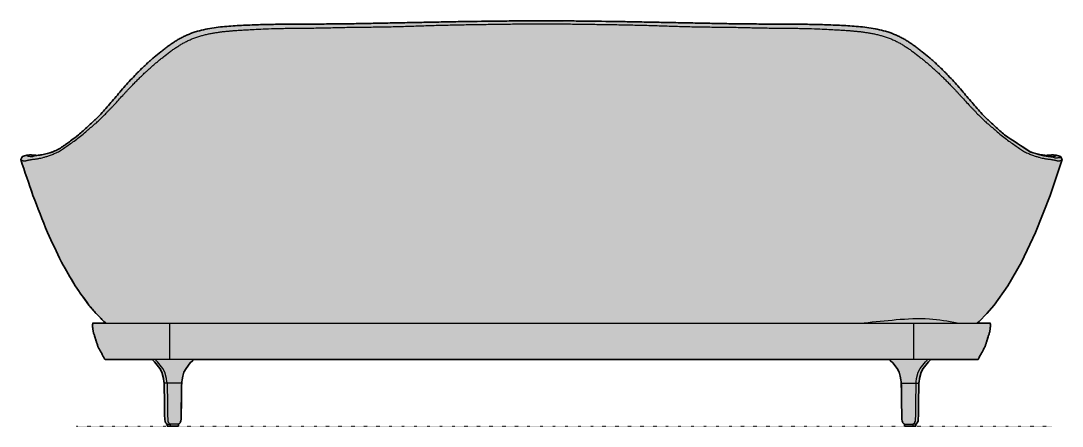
# Model space of a CAD drawing. Header units: millimetres. Extents: x -121 to 4952, y -1411 to 879.
# Drawn here: x -121 to 2139, y -1411 to -532 of the extents above; entities that cross this region are included whole.
import ezdxf

# ---------------------------------------------------------------- set-up
doc = ezdxf.new("R2010")
doc.units = ezdxf.units.MM
doc.linetypes.add('Dots', pattern=[1, 0, -1])
doc.layers.add('Blocks', color=7, linetype='Continuous')
doc.layers.add('Blocks$Fill', color=7, linetype='Continuous', true_color=0xffffff)
for name, color, linetype, lineweight, true_color in [('Blocks$Inner', 7, 'Continuous', 25, 0x007f00), ('Blocks$Outline', 7, 'Continuous', 35, 0xff3f3f), ('Groud', 7, 'Dots', 25, 0x243775)]:
    doc.layers.add(name, color=color, linetype=linetype, lineweight=lineweight, true_color=true_color)

# ---------------------------------------------------------------- blocks, each defined once
blk = doc.blocks.new('Favn Sofa Back')
at = {"layer": 'Blocks$Fill'}
blk.add_hatch(color=256, dxfattribs=at).paths.add_polyline_path([(196.7, 4.2), (196.7, 0), (203.2, 0), (212.2, 0), (221.1, 0), (221.1, 4.2), (221.1, 4.2), (220.9, 4.2), (222.6, 5.1), (223.9, 6.3), (224.9, 7.7), (225.7, 9.5), (226.7, 14.1), (227.2, 29.9), (228, 93.2), (227.9, 93.2), (227.1, 93.2), (227.6, 93.6), (228, 94.2), (228.6, 96.1), (228.9, 100.4), (230.3, 108.4), (233, 116.9), (237.4, 125.1), (246.4, 136.9), (251.4, 141.7), (252.1, 142.8), (252.4, 143.4), (252.5, 144), (252.5, 144.4), (1009.1, 144.4), (1765.7, 144.4), (1765.8, 144), (1765.9, 143.4), (1766.1, 142.8), (1766.8, 141.7), (1771.9, 136.9), (1780.9, 125.1), (1785.2, 116.9), (1788, 108.4), (1789.3, 100.4), (1789.6, 96.1), (1790.2, 94.2), (1790.7, 93.6), (1791.1, 93.2), (1790.2, 93.2), (1790.5, 72.7), (1791.5, 14.1), (1792.5, 9.5), (1793.3, 7.7), (1794.3, 6.3), (1795.6, 5.1), (1797.3, 4.2), (1797.1, 4.2), (1797.1, 4.2), (1797.1, 0), (1821.6, 0), (1821.6, 4.2), (1822.9, 5.3), (1824.2, 6.4), (1824.9, 7.3), (1825.7, 8.7), (1826.5, 10.7), (1827.1, 13.6), (1827.6, 25), (1827.8, 47.8), (1828.4, 93.4), (1827.6, 93.4), (1827.9, 93.7), (1828.2, 94.1), (1828.5, 94.7), (1829, 96), (1829.5, 103.3), (1833.4, 117), (1837.4, 124.9), (1849.1, 139.4), (1852.1, 142.5), (1852.5, 143.3), (1852.7, 143.9), (1852.7, 144.4), (1895.7, 144.4), (1901.3, 144.4), (1956.7, 144.4), (1971.9, 172.2), (1982.3, 205), (1983.7, 216.2), (1983.4, 223.4), (1954.8, 223.4), (1959, 227), (1975.8, 244.1), (1991.7, 262.5), (2021.6, 304.2), (2051.3, 355.8), (2081.8, 420.2), (2113.3, 500.3), (2139.4, 577.9), (2136.1, 584.5), (2126.1, 587.5), (2126.1, 587.5), (2126.1, 587.5), (2126.1, 587.5), (2126.1, 587.6), (2126.1, 587.6), (2126.1, 587.6), (2126.1, 587.6), (2126.1, 587.6), (2126.1, 587.6), (2126, 587.6), (2126, 587.6), (2126, 587.6), (2126, 587.6), (2125.9, 587.6), (2125.9, 587.6), (2125.3, 587.5), (2125.2, 587.5), (2125.1, 587.5), (2124.9, 587.5), (2124.8, 587.5), (2124.7, 587.5), (2124.5, 587.5), (2124.2, 587.6), (2122.8, 587.8), (2122.3, 587.8), (2121.9, 587.9), (2121.4, 587.9), (2120.9, 587.9), (2119.7, 588), (2118.4, 588), (2117, 587.9), (2113.7, 587.8), (2109.8, 587.6), (2107.6, 587.4), (2104.4, 587), (2093.6, 588.6), (2090.9, 589), (2088.2, 589.6), (2085.2, 590.2), (2076.2, 592.7), (2069.7, 595), (2014.5, 631.4), (1993.7, 649.9), (1991.6, 651.9), (1974.4, 668.1), (1968.7, 673.8), (1963.1, 679.8), (1957.5, 685.9), (1912.8, 737.6), (1901.1, 750.6), (1888.9, 763.4), (1876.3, 776.1), (1863.2, 788.2), (1849.8, 799.9), (1835.5, 811.8), (1828.1, 817.5), (1820.9, 822.9), (1813.6, 828.2), (1806.1, 833.2), (1802.2, 835.6), (1798.2, 838), (1794.2, 840.4), (1790.1, 842.6), (1786, 844.7), (1781.9, 846.7), (1777.7, 848.5), (1773.5, 850.3), (1769.3, 851.9), (1765, 853.4), (1760.6, 854.9), (1756.2, 856.2), (1751.7, 857.5), (1747.2, 858.6), (1742.7, 859.7), (1738.1, 860.7), (1729, 862.4), (1719.9, 863.9), (1710.8, 865.1), (1701.7, 866.1), (1683.4, 867.6), (1665, 868.7), (1591.2, 871.3), (906.3, 878.2), (390.1, 870.3), (353.3, 868.7), (334.9, 867.6), (316.5, 866.1), (307.4, 865.1), (298.3, 863.9), (289.2, 862.4), (280.1, 860.7), (275.6, 859.7), (271, 858.6), (266.5, 857.5), (262.1, 856.2), (257.6, 854.9), (253.3, 853.4), (249, 851.9), (244.7, 850.3), (240.5, 848.5), (236.4, 846.7), (232.2, 844.7), (228.1, 842.6), (224, 840.4), (220, 838), (216, 835.6), (212.2, 833.2), (204.6, 828.2), (197.3, 822.9), (190.1, 817.5), (182.8, 811.8), (168.4, 799.9), (155, 788.2), (142, 776.1), (129.3, 763.4), (117.1, 750.6), (105.4, 737.6), (60.7, 685.9), (55.2, 679.8), (49.6, 673.8), (43.9, 668.1), (24.5, 649.9), (3.8, 631.4), (-10.3, 620.6), (-29.9, 606.7), (-32.7, 604.7), (-35.4, 602.9), (-36.8, 602.1), (-38.2, 601.2), (-39.5, 600.5), (-40.9, 599.7), (-41.7, 599.3), (-42.6, 598.9), (-44.6, 597.9), (-51.5, 595), (-57.9, 592.7), (-63.9, 591), (-67, 590.2), (-69.9, 589.6), (-72.7, 589), (-75.3, 588.6), (-86.2, 587), (-89.4, 587.4), (-91.6, 587.6), (-95.5, 587.8), (-98.8, 587.9), (-100.2, 588), (-101.5, 588), (-102.6, 587.9), (-103.1, 587.9), (-103.6, 587.9), (-104.1, 587.8), (-104.5, 587.8), (-106, 587.6), (-106.3, 587.5), (-106.4, 587.5), (-106.6, 587.5), (-106.7, 587.5), (-106.8, 587.5), (-106.9, 587.5), (-107.1, 587.5), (-107.6, 587.6), (-107.7, 587.6), (-107.7, 587.6), (-107.8, 587.6), (-107.8, 587.6), (-107.8, 587.6), (-107.8, 587.6), (-107.8, 587.6), (-107.8, 587.6), (-107.9, 587.6), (-107.9, 587.6), (-107.9, 587.6), (-107.9, 587.5), (-107.9, 587.5), (-107.9, 587.5), (-107.9, 587.5), (-107.9, 587.5), (-117.9, 584.5), (-121.2, 577.9), (-95, 500.3), (-63.5, 420.2), (-33.1, 355.8), (-3.3, 304.2), (26.6, 262.5), (42.4, 244.1), (59.2, 227), (63.4, 223.4), (34.9, 223.4), (34.5, 216.2), (35.9, 205), (46.3, 172.2), (61.5, 144.4), (81.3, 144.4), (117, 144.4), (118.5, 144.4), (120.9, 144.4), (140.7, 144.4), (165.5, 144.4), (165.5, 143.9), (165.7, 143.3), (166.1, 142.5), (169.2, 139.4), (180.8, 124.9), (184.9, 117), (188.7, 103.3), (189.3, 96), (189.7, 94.7), (190, 94.1), (190.4, 93.7), (190.7, 93.4), (189.8, 93.4), (190.6, 25), (191.2, 13.6), (191.8, 10.7), (192.5, 8.7), (193.3, 7.3), (194, 6.4), (195.3, 5.3), (196.7, 4.2)], flags=0)
at = {"layer": 'Blocks$Inner'}
for p, q in [((3.8, 631.4), (24.5, 649.9)), ((2136.1, 584.5), (2126.1, 587.5)), ((201.5, 223.4), (201.5, 144.4)), ((1816.8, 223.4), (1816.8, 144.4)), ((1826.7, 144.4), (1808, 144.4)), ((196.7, 4.2), (196.7, 0)), ((221.1, 0), (221.1, 4.2)), ((1797.1, 0), (1797.1, 4.2)), ((1821.6, 4.2), (1821.6, 0))]:
    blk.add_line(p, q, dxfattribs=at)
for points in [[(1993.7, 649.9), (2014.5, 631.4), (2069.7, 595)], [(63.4, 223.4), (59.2, 227), (42.4, 244.1), (26.6, 262.5), (-3.3, 304.2), (-33.1, 355.8), (-63.5, 420.2), (-95, 500.3), (-121.2, 577.9), (-117.9, 584.5), (-107.9, 587.5)], [(1954.8, 223.4), (1959, 227), (1975.8, 244.1), (1991.7, 262.5), (2021.6, 304.2), (2051.3, 355.8), (2081.8, 420.2), (2113.3, 500.3), (2139.4, 577.9), (2136.1, 584.5)], [(117, 144.4), (118.5, 144.4)], [(190.7, 93.4), (190.4, 93.7), (190, 94.1), (189.7, 94.7), (189.3, 96), (188.7, 103.3), (184.9, 117), (180.8, 124.9), (169.2, 139.4), (166.1, 142.5), (165.7, 143.3), (165.5, 143.9), (165.5, 144.4)], [(197.2, 93.2), (196.9, 93.4), (196.5, 93.9), (196.2, 94.5), (195.8, 95.8), (195.2, 103), (191.4, 116.7), (187.3, 124.6), (175.6, 139.1), (172.6, 142.2), (172.2, 143), (172, 143.7), (171.9, 144.4)], [(252.5, 144.4), (252.5, 144), (252.4, 143.4), (252.1, 142.8), (251.4, 141.7), (246.4, 136.9), (237.4, 125.1), (233, 116.9), (230.3, 108.4), (228.9, 100.4), (228.6, 96.1), (228, 94.2), (227.6, 93.6), (227.1, 93.2)], [(1765.7, 144.4), (1765.8, 144), (1765.9, 143.4), (1766.1, 142.8), (1766.8, 141.7), (1771.9, 136.9), (1780.9, 125.1), (1785.2, 116.9), (1788, 108.4), (1789.3, 100.4), (1789.6, 96.1), (1790.2, 94.2), (1790.7, 93.6), (1791.1, 93.2)], [(1821.1, 93.2), (1821.4, 93.4), (1821.7, 93.9), (1822.1, 94.5), (1822.5, 95.8), (1823.1, 103), (1826.9, 116.7), (1831, 124.6), (1842.6, 139.1), (1845.6, 142.2), (1846.1, 143), (1846.2, 143.7), (1846.3, 144.4)], [(1827.6, 93.4), (1827.9, 93.7), (1828.2, 94.1), (1828.5, 94.7), (1829, 96), (1829.5, 103.3), (1833.4, 117), (1837.4, 124.9), (1849.1, 139.4), (1852.1, 142.5), (1852.5, 143.3), (1852.7, 143.9), (1852.7, 144.4)], [(1901.3, 144.4), (1899.7, 144.4), (1895.7, 144.4)], [(189.8, 93.4), (190.4, 47.8), (190.6, 25), (191.2, 13.6), (191.8, 10.7), (192.5, 8.7), (193.3, 7.3), (194, 6.4), (195.3, 5.3), (196.7, 4.2), (203.2, 4.2), (203.2, 0)], [(196.3, 93.2), (196.9, 47.5), (197.1, 24.7), (197.7, 13.4), (198.2, 10.5), (199, 8.5), (199.8, 7.1), (200.5, 6.2), (201.8, 5.1), (203.4, 4.2)], [(220.9, 4.2), (222.6, 5.1), (223.9, 6.3), (224.9, 7.7), (225.7, 9.5), (226.7, 14.1), (227.2, 29.9), (227.7, 72.7), (228, 93.2), (227.9, 93.2), (226.2, 93.2), (222.8, 93.2), (218.2, 93.2)], [(1797.3, 4.2), (1795.6, 5.1), (1794.3, 6.3), (1793.3, 7.7), (1792.5, 9.5), (1791.5, 14.1), (1791.1, 29.9), (1790.5, 72.7), (1790.2, 93.2), (1790.4, 93.2), (1792, 93.2), (1795.4, 93.2), (1800, 93.2)], [(1821.9, 93.2), (1821.3, 47.5), (1821.1, 24.7), (1820.6, 13.4), (1820, 10.5), (1819.2, 8.5), (1818.5, 7.1), (1817.8, 6.2), (1816.5, 5.1), (1814.9, 4.2)], [(1828.4, 93.4), (1827.8, 47.8), (1827.6, 25), (1827.1, 13.6), (1826.5, 10.7), (1825.7, 8.7), (1824.9, 7.3), (1824.2, 6.4), (1822.9, 5.3), (1821.6, 4.2), (1815.1, 4.2), (1815.1, 0)]]:
    blk.add_lwpolyline(points, dxfattribs=at)
for points, knots in [([(22.8, 641), (23.8, 641.8), (26, 643.6), (30.3, 647.1), (34.5, 650.6), (38.3, 653.9), (41.3, 656.5), (44.6, 659.5), (49.4, 664), (56, 670.4), (63, 677.5), (68.7, 683.4), (72.9, 687.7), (77.2, 692.2), (83.2, 698.6), (90.9, 707), (98.5, 715.4), (104.3, 721.8), (108.5, 726.2), (112.4, 730.4), (117.5, 735.8), (123.5, 742), (129.3, 747.9), (133.8, 752.4), (137.2, 755.8), (140.5, 759), (144.8, 763.1), (150, 768), (156.1, 773.5), (162.4, 779.1), (168.8, 784.8), (175.3, 790.2), (181.8, 795.6), (190.7, 802.6), (199.7, 809.7), (209, 816.4), (216.1, 821.3), (223.4, 825.8), (230.8, 830.2), (238.4, 834.2), (246.2, 838), (254.4, 841.3), (262.9, 844.2), (270, 846.3), (275.7, 847.9), (279.8, 849), (283.9, 850), (289.4, 851.2), (296.1, 852.4), (302.8, 853.4), (307.9, 854.2), (311.8, 854.7), (315.3, 855.2), (318.4, 855.6), (321.3, 855.9), (324.2, 856.1), (327.3, 856.4), (330.8, 856.8), (334.1, 857.1), (337.2, 857.3), (339.7, 857.6), (342.3, 857.8), (345.8, 858.1), (350.3, 858.4), (356, 858.8), (364.3, 859.2), (376.2, 859.8), (393.9, 860.8), (416.1, 861.9), (437.4, 862.4), (455.7, 862.7), (470, 862.9), (482.2, 863), (492.1, 863.1), (499.6, 863.1), (507.2, 863.2), (517.6, 863.3), (531.1, 863.6), (547.8, 863.9), (565, 864.3), (582.5, 864.7), (600, 865), (617.6, 865.3), (635, 865.4), (652.3, 865.6), (675.6, 865.9), (705.1, 866.7), (740.6, 867.9), (775.9, 869.1), (810.8, 869.9), (845.7, 870.6), (880.5, 871.1), (915.4, 871.7), (950.2, 872.1), (981.5, 872.3), (1001.1, 872.3), (1009.1, 872.3)], [0, 0, 0, 0, 0.0056818, 0.0113636, 0.0170455, 0.0198864, 0.0227273, 0.0255682, 0.0284091, 0.0340909, 0.0397727, 0.0426136, 0.0454545, 0.0482955, 0.0511364, 0.0568182, 0.0625, 0.0653409, 0.0681818, 0.0710227, 0.0738636, 0.0795455, 0.0852273, 0.0880682, 0.0909091, 0.09375, 0.0965909, 0.1022727, 0.1079545, 0.1136364, 0.1193182, 0.125, 0.1306818, 0.1363636, 0.1477273, 0.1534091, 0.1590909, 0.1647727, 0.1704545, 0.1761364, 0.1818182, 0.1875, 0.1931818, 0.1988636, 0.2017045, 0.2045455, 0.2073864, 0.2102273, 0.2159091, 0.2215909, 0.2244318, 0.2272727, 0.2301136, 0.2329545, 0.2357955, 0.2386364, 0.2414773, 0.2443182, 0.2471591, 0.2485795, 0.25, 0.2514205, 0.2528409, 0.2556818, 0.2585227, 0.2613636, 0.2670455, 0.2727273, 0.2784091, 0.2840909, 0.2869318, 0.2897727, 0.2926136, 0.2940341, 0.2954545, 0.296875, 0.2982955, 0.3011364, 0.3039773, 0.3068182, 0.3096591, 0.3125, 0.3153409, 0.3181818, 0.3210227, 0.3238636, 0.3295455, 0.3352273, 0.3409091, 0.3465909, 0.3522727, 0.3579545, 0.3636364, 0.3693182, 0.375, 0.3789215, 0.3789215, 0.3789215, 0.3789215]), ([(24.5, 649.9), (25.2, 650.6), (29.7, 654.7), (36.2, 660.6), (43.9, 668), (51.5, 675.7), (60.7, 685.8), (71.8, 698.5), (86.4, 715.7), (101.4, 733.3), (117.1, 750.6), (127.2, 761.3), (135.5, 769.8), (142, 776.1), (148.5, 782.3), (155, 788.2), (161.6, 794.1), (170.6, 801.9), (180.3, 809.8), (190.2, 817.6), (197.3, 823), (204.6, 828.2), (212.1, 833.2), (219.9, 838.1), (228.1, 842.7), (236.4, 846.7), (244.7, 850.4), (253.2, 853.5), (265, 857.2), (280.1, 860.9), (298.3, 864), (322.6, 866.9), (353.3, 868.8), (390.1, 870.4), (427, 871.3), (457.8, 871.7), (479.3, 871.8), (491.8, 871.8), (504.1, 871.8), (516.3, 871.9), (528.5, 871.9), (540.6, 872), (555.8, 872.1), (574.6, 872.3), (593, 872.5), (611.3, 872.9), (629.8, 873.2), (654.4, 873.7), (678.9, 874.2), (703.4, 874.7), (721.8, 875), (740.1, 875.4), (758.6, 875.8), (777.1, 876.1), (801.8, 876.6), (844.8, 877.4), (894, 878.1), (943.2, 878.6), (977.4, 878.8), (999.4, 878.9), (1009.1, 878.9)], [27.1553873, 27.1553873, 27.1553873, 27.1553873, 27.1561616, 27.1601299, 27.162114, 27.1640981, 27.1680664, 27.1720347, 27.1760029, 27.1839394, 27.1879077, 27.1918759, 27.1938601, 27.1958442, 27.1978283, 27.1998124, 27.2017966, 27.2037807, 27.2077489, 27.2097331, 27.2117172, 27.2137013, 27.2156855, 27.2176696, 27.2196537, 27.2216378, 27.223622, 27.2256061, 27.2275902, 27.2315585, 27.2355267, 27.239495, 27.2474315, 27.255368, 27.2633045, 27.271241, 27.2752093, 27.2771934, 27.2791775, 27.2831458, 27.2851299, 27.287114, 27.2910823, 27.2950505, 27.2990188, 27.302987, 27.3069553, 27.3109236, 27.3188601, 27.3228283, 27.3267966, 27.3307648, 27.3347331, 27.3387013, 27.3426696, 27.3506061, 27.3664791, 27.3744156, 27.3823521, 27.3886007, 27.3886007, 27.3886007, 27.3886007]), ([(1009.1, 878.9), (1018.8, 878.9), (1040.8, 878.8), (1075.1, 878.6), (1124.3, 878.1), (1173.5, 877.4), (1216.5, 876.6), (1241.1, 876.1), (1259.6, 875.8), (1278.1, 875.4), (1296.4, 875), (1314.8, 874.7), (1339.3, 874.2), (1363.9, 873.7), (1388.4, 873.2), (1406.9, 872.9), (1425.3, 872.5), (1443.7, 872.3), (1462.4, 872.1), (1477.6, 872), (1489.7, 871.9), (1501.9, 871.9), (1514.1, 871.8), (1526.5, 871.8), (1538.9, 871.8), (1560.5, 871.7), (1591.2, 871.3), (1628.1, 870.4), (1665, 868.8), (1695.6, 866.9), (1719.9, 864), (1738.1, 860.9), (1753.3, 857.2), (1765, 853.5), (1773.5, 850.4), (1781.9, 846.7), (1790.1, 842.7), (1798.3, 838.1), (1806.1, 833.2), (1813.6, 828.2), (1820.9, 823), (1828.1, 817.6), (1838, 809.8), (1847.6, 801.9), (1856.7, 794.1), (1863.2, 788.2), (1869.8, 782.3), (1876.3, 776.1), (1882.7, 769.8), (1891, 761.3), (1901.2, 750.6), (1916.8, 733.3), (1931.8, 715.7), (1946.5, 698.5), (1957.5, 685.8), (1966.8, 675.7), (1974.3, 668), (1982, 660.6), (1988.6, 654.7), (1993, 650.6), (1993.7, 649.9)], [27.3886007, 27.3886007, 27.3886007, 27.3886007, 27.3948492, 27.4027857, 27.4107222, 27.4265953, 27.4345318, 27.4385, 27.4424683, 27.4464365, 27.4504048, 27.454373, 27.4583413, 27.4662778, 27.4702461, 27.4742143, 27.4781826, 27.4821508, 27.4861191, 27.4900873, 27.4920714, 27.4940556, 27.4980238, 27.500008, 27.5019921, 27.5059603, 27.5138968, 27.5218334, 27.5297699, 27.5377064, 27.5416746, 27.5456429, 27.5496111, 27.5515953, 27.5535794, 27.5555635, 27.5575476, 27.5595318, 27.5615159, 27.5635, 27.5654842, 27.5674683, 27.5694524, 27.5734207, 27.5754048, 27.5773889, 27.579373, 27.5813572, 27.5833413, 27.5853254, 27.5892937, 27.5932619, 27.6011984, 27.6051667, 27.6091349, 27.6131032, 27.6150873, 27.6170715, 27.6210397, 27.621814, 27.621814, 27.621814, 27.621814]), ([(1009.1, 872.3), (1017.1, 872.3), (1036.7, 872.3), (1068, 872.1), (1102.9, 871.7), (1137.7, 871.1), (1172.5, 870.6), (1207.4, 869.9), (1242.4, 869.1), (1277.7, 867.9), (1313.2, 866.7), (1342.6, 865.9), (1366, 865.6), (1383.3, 865.4), (1400.6, 865.3), (1418.2, 865), (1435.8, 864.7), (1453.2, 864.3), (1470.4, 863.9), (1487.2, 863.6), (1500.6, 863.3), (1511.1, 863.2), (1518.7, 863.1), (1526.1, 863.1), (1536, 863), (1548.3, 862.9), (1562.5, 862.7), (1580.8, 862.4), (1602.2, 861.9), (1624.3, 860.8), (1642.1, 859.8), (1653.9, 859.2), (1662.2, 858.8), (1667.9, 858.4), (1672.5, 858.1), (1676, 857.8), (1678.6, 857.6), (1681.1, 857.3), (1684.1, 857.1), (1687.4, 856.8), (1690.9, 856.4), (1694, 856.1), (1696.9, 855.9), (1699.8, 855.6), (1702.9, 855.2), (1706.4, 854.7), (1710.3, 854.2), (1715.4, 853.4), (1722.1, 852.4), (1728.9, 851.2), (1734.3, 850), (1738.4, 849), (1742.6, 847.9), (1748.2, 846.3), (1755.3, 844.2), (1763.8, 841.3), (1772, 838), (1779.8, 834.2), (1787.4, 830.2), (1794.8, 825.8), (1802.1, 821.3), (1809.2, 816.4), (1818.5, 809.7), (1827.6, 802.6), (1836.4, 795.6), (1843, 790.2), (1849.4, 784.8), (1855.9, 779.1), (1862.1, 773.5), (1868.3, 768), (1873.4, 763.1), (1877.7, 759), (1881, 755.8), (1884.4, 752.4), (1888.9, 747.9), (1894.7, 742), (1900.8, 735.8), (1905.8, 730.4), (1909.8, 726.2), (1913.9, 721.8), (1919.7, 715.4), (1927.3, 707), (1935.1, 698.6), (1941, 692.2), (1945.3, 687.7), (1949.5, 683.4), (1955.2, 677.5), (1962.3, 670.4), (1968.8, 664), (1973.6, 659.5), (1976.9, 656.5), (1980, 653.9), (1983.7, 650.6), (1988, 647.1), (1992.2, 643.6), (1994.4, 641.8), (1995.4, 641)], [0.3789215, 0.3789215, 0.3789215, 0.3789215, 0.382843, 0.3885248, 0.3942067, 0.3998885, 0.4055703, 0.4112521, 0.4169339, 0.4226157, 0.4282976, 0.4339794, 0.4368203, 0.4396612, 0.4425021, 0.445343, 0.4481839, 0.4510248, 0.4538657, 0.4567067, 0.4595476, 0.460968, 0.4623885, 0.4638089, 0.4652294, 0.4680703, 0.4709112, 0.4737521, 0.4794339, 0.4851157, 0.4907976, 0.4964794, 0.4993203, 0.5021612, 0.5050021, 0.5064226, 0.507843, 0.5092635, 0.5106839, 0.5135248, 0.5163657, 0.5192067, 0.5220476, 0.5248885, 0.5277294, 0.5305703, 0.5334112, 0.5362521, 0.5419339, 0.5476157, 0.5504567, 0.5532976, 0.5561385, 0.5589794, 0.5646612, 0.570343, 0.5760248, 0.5817067, 0.5873885, 0.5930703, 0.5987521, 0.6044339, 0.6101157, 0.6214794, 0.6271612, 0.632843, 0.6385248, 0.6442067, 0.6498885, 0.6555703, 0.6612521, 0.664093, 0.6669339, 0.6697748, 0.6726157, 0.6782976, 0.6839794, 0.6868203, 0.6896612, 0.6925021, 0.695343, 0.7010248, 0.7067067, 0.7095476, 0.7123885, 0.7152294, 0.7180703, 0.7237521, 0.7294339, 0.7322748, 0.7351157, 0.7379567, 0.7407976, 0.7464794, 0.7521612, 0.757843, 0.757843, 0.757843, 0.757843]), ([(-121.2, 577.9), (-121.1, 577.8), (-121, 577.7), (-120.3, 577.3), (-119.5, 576.8), (-118.7, 576.4), (-118.1, 576.2), (-117.3, 575.9), (-116.1, 575.5), (-114.3, 575.1), (-112.4, 575.1), (-110.9, 575.4), (-109.8, 575.7), (-108.8, 576), (-107.4, 576.4), (-105.6, 576.7), (-103.9, 577), (-102.5, 577.3), (-101.4, 577.5), (-100.4, 577.8), (-99.1, 578.1), (-97.4, 578.4), (-95.8, 578.5), (-94.4, 578.6), (-93.3, 578.7), (-92.2, 578.9), (-90.7, 579.1), (-88.7, 579.4), (-86.2, 579.7), (-83.6, 580.1), (-80.8, 580.7), (-76.9, 581.5), (-71.6, 582.9), (-64.6, 584.9), (-57, 587.6), (-48.6, 590.7), (-39.7, 594.8), (-30.6, 600.6), (-21.1, 607.3), (-10.8, 614.2), (0, 621.9), (11.1, 630.9), (18.9, 637.5), (22.8, 641)], [-0.3235294, -0.3235294, -0.3235294, -0.3235294, -0.3161765, -0.3088235, -0.3014706, -0.2977941, -0.2941176, -0.2904412, -0.2867647, -0.2794118, -0.2720588, -0.2683824, -0.2647059, -0.2610294, -0.2573529, -0.25, -0.2426471, -0.2389706, -0.2352941, -0.2316176, -0.2279412, -0.2205882, -0.2132353, -0.2095588, -0.2058824, -0.2022059, -0.1985294, -0.1911765, -0.1838235, -0.1764706, -0.1691176, -0.1617647, -0.1470588, -0.1323529, -0.1176471, -0.1029412, -0.0882353, -0.0735294, -0.0588235, -0.0441176, -0.0294118, -0.0147059, 0, 0, 0, 0]), ([(1995.4, 641), (1999.4, 637.5), (2007.1, 630.9), (2018.3, 621.9), (2029, 614.2), (2039.3, 607.3), (2048.9, 600.6), (2057.9, 594.8), (2066.8, 590.7), (2075.2, 587.6), (2082.8, 584.9), (2089.8, 582.9), (2095.1, 581.5), (2099, 580.7), (2101.8, 580.1), (2104.5, 579.7), (2106.9, 579.4), (2108.9, 579.1), (2110.4, 578.9), (2111.5, 578.7), (2112.6, 578.6), (2114, 578.5), (2115.7, 578.4), (2117.3, 578.1), (2118.6, 577.8), (2119.6, 577.5), (2120.7, 577.3), (2122.1, 577), (2123.9, 576.7), (2125.6, 576.4), (2127.1, 576), (2128.1, 575.7), (2129.1, 575.4), (2130.6, 575.1), (2132.5, 575.1), (2134.3, 575.5), (2135.5, 575.9), (2136.3, 576.2), (2137, 576.4), (2137.8, 576.8), (2138.6, 577.3), (2139.2, 577.7), (2139.4, 577.8), (2139.4, 577.9)], [0.757843, 0.757843, 0.757843, 0.757843, 0.7725489, 0.7872548, 0.8019607, 0.8166666, 0.8313724, 0.8460783, 0.8607842, 0.8754901, 0.890196, 0.9049018, 0.9196077, 0.9269607, 0.9343136, 0.9416666, 0.9490195, 0.9563724, 0.9600489, 0.9637254, 0.9674018, 0.9710783, 0.9784313, 0.9857842, 0.9894607, 0.9931371, 0.9968136, 1.0004901, 1.007843, 1.015196, 1.0188724, 1.0225489, 1.0262254, 1.0299018, 1.0372548, 1.0446077, 1.0482842, 1.0519607, 1.0556371, 1.0593136, 1.0666666, 1.0740195, 1.0813724, 1.0813724, 1.0813724, 1.0813724]), ([(-51.5, 595), (-45.2, 597.6), (-41.3, 599.4), (-35.4, 602.8), (-29.9, 606.6), (-24.2, 610.7), (-16.2, 616.4), (-7.6, 622.4), (3.8, 631.4)], [-0.762452, -0.762452, -0.762452, -0.762452, -0.75166824, -0.74273967, -0.7338111, -0.72488253, -0.71595395, -0.68023517, -0.68023517, -0.68023517, -0.68023517]), ([(-107.9, 587.5), (-107.9, 587.6), (-107.8, 587.6), (-107.4, 587.5), (-106.3, 587.4), (-104, 588), (-99.9, 588), (-95.6, 587.8), (-91.7, 587.6), (-88.4, 587.3), (-86.5, 587), (-86.2, 587), (-86.2, 587), (-86.2, 587), (-86.2, 587)], [25.80488031, 25.80488031, 25.80488031, 25.80488031, 25.80622858, 25.8082127, 25.81218096, 25.82011746, 25.82805397, 25.83202223, 25.83599048, 25.83995873, 25.84060338, 25.84060338, 25.84060338, 25.84062295, 25.84062295, 25.84062295, 25.84062295]), ([(-105.7, 585.5), (-105, 585.3), (-103.2, 585.1), (-99.8, 584.6), (-96.6, 584.6), (-93.2, 585.3), (-88.3, 586.8), (-81.8, 587.7), (-75.4, 588.5), (-70, 589.5), (-64.2, 590.9), (-60, 592.2), (-57.9, 592.7)], [-0.82936508, -0.82936508, -0.82936508, -0.82936508, -0.82142857, -0.81349206, -0.80952381, -0.80555556, -0.79761905, -0.78968254, -0.78571429, -0.78174603, -0.77777778, -0.77420138, -0.77420138, -0.77420138, -0.77420138]), ([(2069.7, 595), (2073.1, 593.8), (2079.5, 591.6), (2087.5, 589), (2094.2, 587.2), (2099.8, 586.2), (2104.9, 585.4), (2110.8, 584.7), (2116.9, 583.8), (2121.6, 582.4), (2124.9, 581.8), (2127.9, 581.8), (2131.2, 582.3), (2133.5, 582.4), (2134.8, 582.9), (2135.6, 583.5), (2136.1, 584.1), (2136.2, 584.4), (2136.1, 584.5)], [121.5312639, 121.5312639, 121.5312639, 121.5312639, 121.5491195, 121.5669766, 121.5812623, 121.5955481, 121.6098338, 121.6241195, 121.6526909, 121.6812623, 121.6955481, 121.7098338, 121.7384052, 121.7669766, 121.7812623, 121.7955481, 121.8098338, 121.8241195, 121.8241195, 121.8241195, 121.8241195]), ([(2076.2, 592.7), (2078.3, 592.2), (2082.4, 590.9), (2088.3, 589.5), (2093.7, 588.5), (2100, 587.7), (2106.5, 586.8), (2111.4, 585.3), (2114.8, 584.6), (2118, 584.6), (2121.4, 585.1), (2123.2, 585.3), (2124, 585.5)], [0.77023312, 0.77023312, 0.77023312, 0.77023312, 0.77380952, 0.77777778, 0.78174603, 0.78571429, 0.79365079, 0.8015873, 0.80555556, 0.80952381, 0.81746032, 0.82539683, 0.82539683, 0.82539683, 0.82539683]), ([(2126.1, 587.5), (2126.1, 587.6), (2126, 587.6), (2125.6, 587.5), (2124.6, 587.4), (2122.2, 588), (2118.2, 588), (2113.8, 587.8), (2109.9, 587.6), (2106.6, 587.3), (2104.7, 587), (2104.4, 587), (2104.4, 587), (2104.4, 587), (2104.4, 587)], [132.28027883, 132.28027883, 132.28027883, 132.28027883, 132.2816271, 132.28361123, 132.28757948, 132.29551599, 132.3034525, 132.30742075, 132.31138901, 132.31535726, 132.3160019, 132.3160019, 132.3160019, 132.31602147, 132.31602147, 132.31602147, 132.31602147]), ([(-107.9, 587.5), (-108, 587.5), (-108, 587.4), (-108, 587.2), (-107.8, 586.9), (-107.4, 586.4), (-107.1, 586.1), (-105.7, 585.5)], [-0.84126984, -0.84126984, -0.84126984, -0.84126984, -0.83928571, -0.83730159, -0.83531746, -0.83333333, -0.82936508, -0.82936508, -0.82936508, -0.82936508]), ([(2124, 585.5), (2125.3, 586.1), (2125.7, 586.4), (2126, 586.9), (2126.2, 587.2), (2126.3, 587.4), (2126.2, 587.5), (2126.2, 587.5)], [0.82539683, 0.82539683, 0.82539683, 0.82539683, 0.82936508, 0.83134921, 0.83333333, 0.83531746, 0.83730159, 0.83730159, 0.83730159, 0.83730159]), ([(1911.6, 223.4), (1891.6, 227), (1847.6, 234.9), (1779.6, 230.7), (1732.5, 225.8), (1709.4, 223.4)], [0, 0, 0, 0, 60.957882, 133.524733, 203.201372, 203.201372, 203.201372, 203.201372]), ([(196.9, 93.4), (196.9, 93.4), (196.4, 93.4), (195, 93.4), (193, 93.4), (191.2, 93.4), (190.2, 93.4), (189.8, 93.4)], [-0.6883097, -0.6883097, -0.6883097, -0.6883097, -0.6875, -0.6527778, -0.5833333, -0.5138889, -0.3333333, -0.3333333, -0.3333333, -0.3333333]), ([(218.2, 93.2), (216, 93.2), (212.7, 93.2), (208.6, 93.2), (206.4, 93.2), (204.8, 93.2), (203.3, 93.2), (201.5, 93.2), (199.5, 93.2), (197.7, 93.2), (196.6, 93.2), (196.3, 93.2), (196.3, 93.2), (196.5, 93.2)], [12, 12, 12, 12, 12.1388889, 12.2083333, 12.2430556, 12.2777778, 12.3125, 12.3472222, 12.4166667, 12.4861111, 12.5555556, 12.6111111, 12.6666667, 12.6666667, 12.6666667, 12.6666667]), ([(1800, 93.2), (1802.2, 93.2), (1805.6, 93.2), (1809.7, 93.2), (1811.8, 93.2), (1813.4, 93.2), (1814.9, 93.2), (1816.7, 93.2), (1818.8, 93.2), (1820.5, 93.2), (1821.6, 93.2), (1822, 93.2), (1821.9, 93.2), (1821.8, 93.2)], [12, 12, 12, 12, 12.1388889, 12.2083333, 12.2430556, 12.2777778, 12.3125, 12.3472222, 12.4166667, 12.4861111, 12.5555556, 12.6111111, 12.6666667, 12.6666667, 12.6666667, 12.6666667]), ([(1821.3, 93.4), (1821.3, 93.4), (1821.8, 93.4), (1823.2, 93.4), (1825.2, 93.4), (1827, 93.4), (1828.4, 93.4)], [-0.6883097, -0.6883097, -0.6883097, -0.6883097, -0.6875, -0.6527778, -0.5833333, -0.3333333, -0.3333333, -0.3333333, -0.3333333])]:
    blk.add_open_spline(points, degree=3, knots=knots, dxfattribs=at)
for points, degree in [([(-57.9, 592.7), (-55.9, 593.4), (-53.7, 594.2), (-51.5, 595)], 3), ([(34.5, 216.2), (34.9, 223.4)], 1), ([(35.9, 205), (34.5, 216.2)], 1), ([(34.9, 223.4), (54.3, 223.4), (95.4, 223.4), (135.9, 223.4), (176.5, 223.4), (217.1, 223.4), (257.7, 223.4), (298.3, 223.4), (338.9, 223.4), (379.5, 223.4), (420.1, 223.4), (460.7, 223.4), (501.3, 223.4), (541.9, 223.4), (582.6, 223.4), (623.2, 223.4), (663.8, 223.4), (704.4, 223.4), (745, 223.4), (785.6, 223.4), (826.2, 223.4), (866.8, 223.4), (907.4, 223.4), (948, 223.4), (988.6, 223.4), (1029.2, 223.4), (1069.8, 223.4), (1110.4, 223.4), (1151, 223.4), (1191.6, 223.4), (1232.2, 223.4), (1272.8, 223.4), (1313.4, 223.4), (1354, 223.4), (1394.6, 223.4), (1435.2, 223.4), (1475.8, 223.4), (1516.4, 223.4), (1557, 223.4), (1597.6, 223.4), (1638.2, 223.4), (1678.8, 223.4), (1719.4, 223.4), (1760.1, 223.4), (1800.7, 223.4), (1841.3, 223.4), (1881.9, 223.4), (1922.5, 223.4), (1963.1, 223.4), (1983.4, 223.4)], 2), ([(46.3, 172.2), (35.9, 205)], 1), ([(1982.3, 205), (1971.9, 172.2)], 1), ([(1983.7, 216.2), (1982.3, 205)], 1), ([(1983.4, 223.4), (1983.7, 216.2)], 1), ([(61.5, 144.4), (46.3, 172.2)], 1), ([(1971.9, 172.2), (1956.7, 144.4)], 1), ([(1009.1, 144.4), (1003.3, 144.4), (981.4, 144.4), (961.9, 144.4), (942.1, 144.4), (922.3, 144.4), (902.5, 144.4), (882.7, 144.4), (862.9, 144.4), (843.2, 144.4), (823.4, 144.4), (803.6, 144.4), (783.8, 144.4), (764, 144.4), (744.2, 144.4), (724.4, 144.4), (704.6, 144.4), (684.8, 144.4), (665.1, 144.4), (645.3, 144.4), (625.5, 144.4), (605.7, 144.4), (585.9, 144.4), (566.1, 144.4), (546.3, 144.4), (526.5, 144.4), (506.8, 144.4), (487, 144.4), (467.2, 144.4), (447.4, 144.4), (427.6, 144.4), (407.8, 144.4), (388, 144.4), (368.2, 144.4), (348.5, 144.4), (328.7, 144.4), (308.9, 144.4), (289.1, 144.4), (269.3, 144.4), (249.5, 144.4), (229.7, 144.4), (209.9, 144.4), (190.2, 144.4), (170.4, 144.4), (150.6, 144.4), (130.8, 144.4), (111, 144.4), (91.2, 144.4), (71.4, 144.4), (61.5, 144.4)], 2), ([(1956.7, 144.4), (1946.8, 144.4), (1927.1, 144.4), (1907.4, 144.4), (1887.6, 144.4), (1867.9, 144.4), (1848.1, 144.4), (1828.4, 144.4), (1808.6, 144.4), (1788.9, 144.4), (1769.2, 144.4), (1749.4, 144.4), (1729.7, 144.4), (1709.9, 144.4), (1690.2, 144.4), (1670.5, 144.4), (1650.7, 144.4), (1631, 144.4), (1611.2, 144.4), (1591.5, 144.4), (1571.7, 144.4), (1552, 144.4), (1532.3, 144.4), (1512.5, 144.4), (1492.8, 144.4), (1473, 144.4), (1453.3, 144.4), (1433.6, 144.4), (1413.8, 144.4), (1394.1, 144.4), (1374.3, 144.4), (1354.6, 144.4), (1334.8, 144.4), (1315.1, 144.4), (1295.4, 144.4), (1275.6, 144.4), (1255.9, 144.4), (1236.1, 144.4), (1216.4, 144.4), (1196.7, 144.4), (1176.9, 144.4), (1157.2, 144.4), (1137.4, 144.4), (1117.7, 144.4), (1098, 144.4), (1078.2, 144.4), (1058.5, 144.4), (1038.7, 144.4), (1019, 144.4), (1009.1, 144.4)], 2)]:
    blk.add_open_spline(points, degree=degree, dxfattribs=at)
for points, weights, knots in [([(196.7, 0), (199.6, 0), (212.2, 0), (217.1, 0), (221.1, 0)], [0.921470478818, 0.75382261655, 1, 0.886291569065, 0.860872019095], [4.223693, 4.223693, 4.223693, 5.543951, 5.543951, 6.153773, 6.153773, 6.153773]), ([(221, 4.2), (219.5, 4.2), (212.2, 4.2), (203.2, 4.2), (203.2, 4.2), (203.2, 4.2), (203.3, 4.2)], [0.932139065992, 0.746275220819, 1, 0.707106781187, 1, 0.96083156039, 0.932139066025], [4.433752, 4.433752, 4.433752, 5.794487, 5.794487, 7.365283, 7.365283, 7.575345, 7.575345, 7.575345]), ([(1821.6, 0), (1818.6, 0), (1806.1, 0), (1801.2, 0), (1797.1, 0)], [0.921470478818, 0.75382261655, 1, 0.886291569065, 0.860872019095], [4.223693, 4.223693, 4.223693, 5.543951, 5.543951, 6.153773, 6.153773, 6.153773]), ([(1797.3, 4.2), (1798.7, 4.2), (1806.1, 4.2), (1815.1, 4.2), (1815.1, 4.2), (1815.1, 4.2), (1814.9, 4.2)], [0.932139065992, 0.746275220819, 1, 0.707106781187, 1, 0.96083156039, 0.932139066025], [4.433752, 4.433752, 4.433752, 5.794487, 5.794487, 7.365283, 7.365283, 7.575345, 7.575345, 7.575345])]:
    blk.add_rational_spline(points, weights, degree=2, knots=knots, dxfattribs=at)
for points, weights in [([(221.1, 4.2), (221.1, 4.2), (221, 4.2)], [1, 0.960831560367, 0.932139065992]), ([(1797.1, 4.2), (1797.1, 4.2), (1797.3, 4.2)], [1, 0.960831560367, 0.932139065992]), ([(221.1, 0), (221.1, 0), (221, 0)], [0.999961751713, 0.96081755023, 0.932139065992]), ([(1797.1, 0), (1797.1, 0), (1797.3, 0)], [0.999961751378, 0.960817550108, 0.932139065992])]:
    blk.add_rational_spline(points, weights, degree=2, dxfattribs=at)
at = {"layer": 'Blocks$Outline'}
for points in [[(1954.8, 223.4), (1959, 227), (1975.8, 244.1), (1991.7, 262.5), (2021.6, 304.2), (2051.3, 355.8), (2081.8, 420.2), (2113.3, 500.3), (2139.4, 577.9), (2136.1, 584.5)], [(117, 144.4), (118.5, 144.4)], [(165.5, 144.4), (165.5, 143.9), (165.7, 143.3), (166.1, 142.5), (169.2, 139.4), (180.8, 124.9), (184.9, 117), (188.7, 103.3), (189.3, 96), (189.7, 94.7), (190, 94.1), (190.4, 93.7), (190.7, 93.4)], [(227.1, 93.2), (227.6, 93.6), (228, 94.2), (228.6, 96.1), (228.9, 100.4), (230.3, 108.4), (233, 116.9), (237.4, 125.1), (246.4, 136.9), (251.4, 141.7), (252.1, 142.8), (252.4, 143.4), (252.5, 144), (252.5, 144.4)], [(1765.7, 144.4), (1765.8, 144), (1765.9, 143.4), (1766.1, 142.8), (1766.8, 141.7), (1771.9, 136.9), (1780.9, 125.1), (1785.2, 116.9), (1788, 108.4), (1789.3, 100.4), (1789.6, 96.1), (1790.2, 94.2), (1790.7, 93.6), (1791.1, 93.2)], [(1827.6, 93.4), (1827.9, 93.7), (1828.2, 94.1), (1828.5, 94.7), (1829, 96), (1829.5, 103.3), (1833.4, 117), (1837.4, 124.9), (1849.1, 139.4), (1852.1, 142.5), (1852.5, 143.3), (1852.7, 143.9), (1852.7, 144.4)], [(1895.7, 144.4), (1899.7, 144.4), (1901.3, 144.4)], [(189.8, 93.4), (190.4, 47.8), (190.6, 25), (191.2, 13.6), (191.8, 10.7), (192.5, 8.7), (193.3, 7.3), (194, 6.4), (195.3, 5.3), (196.7, 4.2)], [(1821.6, 4.2), (1822.9, 5.3), (1824.2, 6.4), (1824.9, 7.3), (1825.7, 8.7), (1826.5, 10.7), (1827.1, 13.6), (1827.6, 25), (1827.8, 47.8), (1828.4, 93.4)]]:
    blk.add_lwpolyline(points, dxfattribs=at)
for points, degree, knots in [([(2076.2, 592.7), (2074.1, 593.4), (2071.9, 594.2), (2069.7, 595), (2051.3, 607.1), (2032.9, 619.3), (2014.5, 631.4), (2007.6, 637.5), (2000.6, 643.7), (1993.7, 649.9), (1993, 650.6), (1988.6, 654.7), (1982, 660.6), (1974.3, 668), (1966.8, 675.7), (1957.5, 685.8), (1946.5, 698.5), (1931.8, 715.7), (1916.8, 733.3), (1901.2, 750.6), (1891, 761.3), (1882.7, 769.8), (1876.3, 776.1), (1869.8, 782.3), (1863.2, 788.2), (1856.7, 794.1), (1847.6, 801.9), (1838, 809.8), (1828.1, 817.6), (1820.9, 823), (1813.6, 828.2), (1806.1, 833.2), (1798.3, 838.1), (1790.1, 842.7), (1781.9, 846.7), (1773.5, 850.4), (1765, 853.5), (1753.3, 857.2), (1738.1, 860.9), (1719.9, 864), (1695.6, 866.9), (1665, 868.8), (1628.1, 870.4), (1591.2, 871.3), (1560.5, 871.7), (1538.9, 871.8), (1526.5, 871.8), (1514.1, 871.8), (1501.9, 871.9), (1489.7, 871.9), (1477.6, 872), (1462.4, 872.1), (1443.7, 872.3), (1425.3, 872.5), (1406.9, 872.9), (1388.4, 873.2), (1363.9, 873.7), (1339.3, 874.2), (1314.8, 874.7), (1296.4, 875), (1278.1, 875.4), (1259.6, 875.8), (1241.1, 876.1), (1216.5, 876.6), (1173.5, 877.4), (1124.3, 878.1), (1075.1, 878.6), (1040.8, 878.8), (1018.8, 878.9), (1009.1, 878.9), (999.4, 878.9), (977.4, 878.8), (943.2, 878.6), (894, 878.1), (844.8, 877.4), (801.8, 876.6), (777.1, 876.1), (758.6, 875.8), (740.1, 875.4), (721.8, 875), (703.4, 874.7), (678.9, 874.2), (654.4, 873.7), (629.8, 873.2), (611.3, 872.9), (593, 872.5), (574.6, 872.3), (555.8, 872.1), (540.6, 872), (528.5, 871.9), (516.3, 871.9), (504.1, 871.8), (491.8, 871.8), (479.3, 871.8), (457.8, 871.7), (427, 871.3), (390.1, 870.4), (353.3, 868.8), (322.6, 866.9), (298.3, 864), (280.1, 860.9), (265, 857.2), (253.2, 853.5), (244.7, 850.4), (236.4, 846.7), (228.1, 842.7), (219.9, 838.1), (212.1, 833.2), (204.6, 828.2), (197.3, 823), (190.2, 817.6), (180.3, 809.8), (170.6, 801.9), (161.6, 794.1), (155, 788.2), (148.5, 782.3), (142, 776.1), (135.5, 769.8), (127.2, 761.3), (117.1, 750.6), (101.4, 733.3), (86.4, 715.7), (71.8, 698.5), (60.7, 685.8), (51.5, 675.7), (43.9, 668), (36.2, 660.6), (29.7, 654.7), (25.2, 650.6), (24.5, 649.9), (17.6, 643.7), (10.7, 637.5), (3.8, 631.4), (-7.6, 622.4), (-16.2, 616.4), (-24.2, 610.7), (-29.9, 606.6), (-35.4, 602.8), (-41.3, 599.4), (-45.2, 597.6), (-51.5, 595), (-53.7, 594.2), (-55.9, 593.4), (-57.9, 592.7), (-60, 592.2), (-64.2, 590.9), (-70, 589.5), (-75.4, 588.5), (-81, 587.8), (-84.3, 587.3), (-86.2, 587)], 3, [-121.543013, -121.543013, -121.543013, -121.543013, -121.531264, -121.531264, -121.531264, -55.457437, -55.457437, -55.457437, -27.621814, -27.621814, -27.621814, -27.62104, -27.617071, -27.615087, -27.613103, -27.609135, -27.605167, -27.601198, -27.593262, -27.589294, -27.585325, -27.583341, -27.581357, -27.579373, -27.577389, -27.575405, -27.573421, -27.569452, -27.567468, -27.565484, -27.5635, -27.561516, -27.559532, -27.557548, -27.555564, -27.553579, -27.551595, -27.549611, -27.545643, -27.541675, -27.537706, -27.52977, -27.521833, -27.513897, -27.50596, -27.501992, -27.500008, -27.498024, -27.494056, -27.492071, -27.490087, -27.486119, -27.482151, -27.478183, -27.474214, -27.470246, -27.466278, -27.458341, -27.454373, -27.450405, -27.446437, -27.442468, -27.4385, -27.434532, -27.426595, -27.410722, -27.402786, -27.394849, -27.388601, -27.388601, -27.388601, -27.382352, -27.374416, -27.366479, -27.350606, -27.34267, -27.338701, -27.334733, -27.330765, -27.326797, -27.322828, -27.31886, -27.310924, -27.306955, -27.302987, -27.299019, -27.295051, -27.291082, -27.287114, -27.28513, -27.283146, -27.279178, -27.277193, -27.275209, -27.271241, -27.263305, -27.255368, -27.247431, -27.239495, -27.235527, -27.231558, -27.22759, -27.225606, -27.223622, -27.221638, -27.219654, -27.21767, -27.215685, -27.213701, -27.211717, -27.209733, -27.207749, -27.203781, -27.201797, -27.199812, -27.197828, -27.195844, -27.19386, -27.191876, -27.187908, -27.183939, -27.176003, -27.172035, -27.168066, -27.164098, -27.162114, -27.16013, -27.156162, -27.155387, -27.155387, -27.155387, 0.680235, 0.680235, 0.680235, 0.715954, 0.724883, 0.733811, 0.74274, 0.751668, 0.762452, 0.762452, 0.762452, 0.774201, 0.774201, 0.774201, 0.777778, 0.781746, 0.785714, 0.789683, 0.795595, 0.795595, 0.795595, 0.795595]), ([(-86.2, 587), (-86.2, 587), (-86.2, 587), (-86.2, 587), (-86.5, 587), (-88.4, 587.3), (-91.7, 587.6), (-95.6, 587.8), (-99.9, 588), (-104, 588), (-106.3, 587.4), (-107.4, 587.5), (-107.8, 587.6), (-107.9, 587.6), (-107.9, 587.5), (-107.9, 587.5), (-111.2, 586.5), (-114.6, 585.5), (-117.9, 584.5), (-119, 582.3), (-120.1, 580.1), (-121.2, 577.9), (-112.5, 552), (-103.8, 526.1), (-95, 500.3), (-84.5, 473.6), (-74, 446.9), (-63.5, 420.2), (-53.4, 398.7), (-43.2, 377.3), (-33.1, 355.8), (-23.2, 338.6), (-13.3, 321.4), (-3.3, 304.2), (6.6, 290.3), (16.6, 276.4), (26.6, 262.5), (31.8, 256.4), (37.1, 250.2), (42.4, 244.1), (48, 238.4), (53.6, 232.7), (59.2, 227), (60.6, 225.8), (62, 224.6), (63.4, 223.4)], 3, [-25.840623, -25.840623, -25.840623, -25.840623, -25.840603, -25.840603, -25.840603, -25.839959, -25.83599, -25.832022, -25.828054, -25.820117, -25.812181, -25.808213, -25.806229, -25.80488, -25.80488, -25.80488, -25.804837, -15.352946, -15.352946, -15.352946, -8, -8, -8, -7, -7, -7, -6, -6, -6, -5, -5, -5, -4, -4, -4, -3, -3, -3, -2, -2, -2, -1, -1, -1, 0, 0, 0, 0]), ([(2104.4, 587), (2102.6, 587.3), (2099.2, 587.8), (2093.7, 588.5), (2088.3, 589.5), (2082.4, 590.9), (2078.3, 592.2), (2076.2, 592.7)], 3, [-0.79162656, -0.79162656, -0.79162656, -0.79162656, -0.78571429, -0.78174603, -0.77777778, -0.77380952, -0.77023312, -0.77023312, -0.77023312, -0.77023312]), ([(2136.1, 584.5), (2132.8, 585.5), (2129.5, 586.5), (2126.1, 587.5), (2126.1, 587.5), (2126.1, 587.6), (2126, 587.6), (2125.6, 587.5), (2124.6, 587.4), (2122.2, 588), (2118.2, 588), (2113.8, 587.8), (2109.9, 587.6), (2106.6, 587.3), (2104.7, 587), (2104.4, 587), (2104.4, 587), (2104.4, 587), (2104.4, 587)], 3, [121.824119, 121.824119, 121.824119, 121.824119, 132.246141, 132.280279, 132.280279, 132.280279, 132.281627, 132.283611, 132.287579, 132.295516, 132.303452, 132.307421, 132.311389, 132.315357, 132.316002, 132.316002, 132.316002, 132.316021, 132.316021, 132.316021, 132.316021]), ([(63.4, 223.4), (48.9, 223.4), (34.9, 223.4), (34.7, 219.8), (34.5, 216.2), (35.2, 210.6), (35.9, 205), (41.1, 188.6), (46.3, 172.2), (53.9, 158.3), (61.5, 144.4), (71.4, 144.4), (91.2, 144.4), (109, 144.4), (117, 144.4)], 2, [-52.71888, -52.71888, -52.71888, -52, -52, -51, -51, -50, -50, -49, -49, -48, -48, -47, -46, -45.19761, -45.19761, -45.19761]), ([(1901.3, 144.4), (1909.2, 144.4), (1927.1, 144.4), (1946.8, 144.4), (1956.7, 144.4), (1964.3, 158.3), (1971.9, 172.2), (1977.1, 188.6), (1982.3, 205), (1983, 210.6), (1983.7, 216.2), (1983.5, 219.8), (1983.4, 223.4), (1969.1, 223.4), (1954.8, 223.4)], 2, [-106.808998, -106.808998, -106.808998, -106, -105, -104, -104, -103, -103, -102, -102, -101, -101, -100, -100, -99.297292, -99.297292, -99.297292]), ([(118.5, 144.4), (119.7, 144.4), (130.8, 144.4), (150.6, 144.4), (163, 144.4), (165.5, 144.4)], 2, [-45.121558, -45.121558, -45.121558, -45, -44, -43, -42.746597, -42.746597, -42.746597]), ([(252.5, 144.4), (256, 144.4), (269.3, 144.4), (289.1, 144.4), (308.9, 144.4), (328.7, 144.4), (348.5, 144.4), (368.2, 144.4), (388, 144.4), (407.8, 144.4), (427.6, 144.4), (447.4, 144.4), (467.2, 144.4), (487, 144.4), (506.8, 144.4), (526.5, 144.4), (546.3, 144.4), (566.1, 144.4), (585.9, 144.4), (605.7, 144.4), (625.5, 144.4), (645.3, 144.4), (665.1, 144.4), (684.8, 144.4), (704.6, 144.4), (724.4, 144.4), (744.2, 144.4), (764, 144.4), (783.8, 144.4), (803.6, 144.4), (823.4, 144.4), (843.2, 144.4), (862.9, 144.4), (882.7, 144.4), (902.5, 144.4), (922.3, 144.4), (942.1, 144.4), (961.9, 144.4), (981.4, 144.4), (1003.3, 144.4), (1009.1, 144.4)], 2, [-38.349397, -38.349397, -38.349397, -38, -37, -36, -35, -34, -33, -32, -31, -30, -29, -28, -27, -26, -25, -24, -23, -22, -21, -20, -19, -18, -17, -16, -15, -14, -13, -12, -11, -10, -9, -8, -7, -6, -5, -4, -3, -2, -1, 0, 0, 0]), ([(1009.1, 144.4), (1019, 144.4), (1038.7, 144.4), (1058.5, 144.4), (1078.2, 144.4), (1098, 144.4), (1117.7, 144.4), (1137.4, 144.4), (1157.2, 144.4), (1176.9, 144.4), (1196.7, 144.4), (1216.4, 144.4), (1236.1, 144.4), (1255.9, 144.4), (1275.6, 144.4), (1295.4, 144.4), (1315.1, 144.4), (1334.8, 144.4), (1354.6, 144.4), (1374.3, 144.4), (1394.1, 144.4), (1413.8, 144.4), (1433.6, 144.4), (1453.3, 144.4), (1473, 144.4), (1492.8, 144.4), (1512.5, 144.4), (1532.3, 144.4), (1552, 144.4), (1571.7, 144.4), (1591.5, 144.4), (1611.2, 144.4), (1631, 144.4), (1650.7, 144.4), (1670.5, 144.4), (1690.2, 144.4), (1709.9, 144.4), (1729.7, 144.4), (1749.4, 144.4), (1762.5, 144.4), (1765.7, 144.4)], 2, [-152, -152, -152, -151, -150, -149, -148, -147, -146, -145, -144, -143, -142, -141, -140, -139, -138, -137, -136, -135, -134, -133, -132, -131, -130, -129, -128, -127, -126, -125, -124, -123, -122, -121, -120, -119, -118, -117, -116, -115, -114, -113.67336, -113.67336, -113.67336]), ([(1852.7, 144.4), (1855.4, 144.4), (1867.9, 144.4), (1886.7, 144.4), (1895.7, 144.4)], 2, [-109.265791, -109.265791, -109.265791, -109, -108, -107.091994, -107.091994, -107.091994]), ([(220.9, 4.2), (221.5, 4.5), (222, 4.8), (222.6, 5.1), (223, 5.5), (223.5, 5.9), (223.9, 6.3), (224.2, 6.8), (224.6, 7.2), (224.9, 7.7), (225.2, 8.3), (225.5, 8.9), (225.7, 9.5), (226.1, 11), (226.4, 12.6), (226.7, 14.1), (226.9, 19.4), (227, 24.6), (227.2, 29.9), (227.3, 44.1), (227.5, 58.4), (227.7, 72.7), (227.8, 79.5), (227.9, 86.3), (228, 93.2), (227.9, 93.2), (227.9, 93.2), (227.9, 93.2), (227.6, 93.2), (227.4, 93.2), (227.1, 93.2)], 3, [0.000002, 0.000002, 0.000002, 0.000002, 1, 1, 1, 2, 2, 2, 3, 3, 3, 4, 4, 4, 5, 5, 5, 6, 6, 6, 7, 7, 7, 8, 8, 8, 9, 9, 9, 9.430263, 9.430263, 9.430263, 9.430263]), ([(1791.1, 93.2), (1790.9, 93.2), (1790.6, 93.2), (1790.4, 93.2), (1790.3, 93.2), (1790.3, 93.2), (1790.2, 93.2), (1790.3, 86.3), (1790.4, 79.5), (1790.5, 72.7), (1790.7, 58.4), (1790.9, 44.1), (1791.1, 29.9), (1791.2, 24.6), (1791.4, 19.4), (1791.5, 14.1), (1791.8, 12.6), (1792.2, 11), (1792.5, 9.5), (1792.8, 8.9), (1793, 8.3), (1793.3, 7.7), (1793.7, 7.2), (1794, 6.8), (1794.3, 6.3), (1794.8, 5.9), (1795.2, 5.5), (1795.6, 5.1), (1796.2, 4.8), (1796.7, 4.5), (1797.3, 4.2)], 3, [-9.430263, -9.430263, -9.430263, -9.430263, -9, -9, -9, -8, -8, -8, -7, -7, -7, -6, -6, -6, -5, -5, -5, -4, -4, -4, -3, -3, -3, -2, -2, -2, -1, -1, -1, -0.000002, -0.000002, -0.000002, -0.000002])]:
    blk.add_open_spline(points, degree=degree, knots=knots, dxfattribs=at)
for points in [[(190.7, 93.4), (190.3, 93.4), (190, 93.4), (189.8, 93.4)], [(1828.4, 93.4), (1828.1, 93.4), (1827.8, 93.4), (1827.6, 93.4)]]:
    blk.add_open_spline(points, degree=3, dxfattribs=at)
for points, weights, knots in [([(196.7, 4.2), (196.7, 2.1), (196.7, 0), (198.1, 0), (207.2, 0), (212.2, 0), (217.1, 0), (221.1, 0)], [1, 1, 1, 0.902100053901, 0.961823044182, 1.08522196097, 0.961823074573, 0.934237220708], [0, 0, 0, 4.223694, 4.223694, 4.934129, 5.543952, 5.543952, 6.153774, 6.153774, 6.153774]), ([(221.1, 0), (221.1, 2.1), (221.1, 4.2), (221.1, 4.2), (221, 4.2), (221, 4.2), (220.9, 4.2)], [1, 1, 1, 0.960831560367, 0.932139065992, 0.92950187674, 0.92695318666], [0.000004, 0.000004, 0.000004, 4.223691, 4.223691, 4.433752, 4.433752, 4.45306, 4.45306, 4.45306]), ([(1797.3, 4.2), (1797.3, 4.2), (1797.3, 4.2), (1797.1, 4.2), (1797.1, 4.2), (1797.1, 2.1), (1797.1, 0)], [0.926953186659, 0.92950187674, 0.932139065992, 0.960831560367, 1, 1, 1], [-4.45306, -4.45306, -4.45306, -4.433752, -4.433752, -4.223691, -4.223691, -0.000004, -0.000004, -0.000004]), ([(1797.1, 0), (1801.2, 0), (1806.1, 0), (1811, 0), (1820.1, 0), (1821.6, 0), (1821.6, 2.1), (1821.6, 4.2)], [0.934237220708, 0.961823074573, 1.08522196097, 0.961823074602, 0.902100033185, 1, 1, 1], [-6.153773, -6.153773, -6.153773, -5.543951, -5.543951, -4.934128, -4.223693, -4.223693, 0, 0, 0])]:
    blk.add_rational_spline(points, weights, degree=2, knots=knots, dxfattribs=at)

msp = doc.modelspace()

# ---------------------------------------------------------------- linework, layer by layer
at = {"layer": 'Groud'}
msp.add_lwpolyline([(0, -1411.2), (2117.3, -1411.2)], dxfattribs=at)

# ---------------------------------------------------------------- block references
at = {"layer": 'Blocks'}
msp.add_blockref('Favn Sofa Back', (0, -1411.2), dxfattribs=at)

doc.saveas('drawing.dxf')
